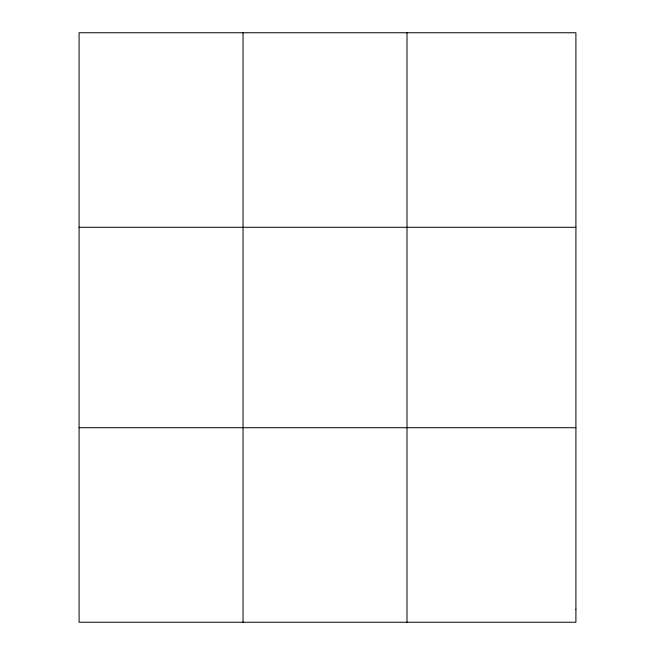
<?xml version="1.0" encoding="UTF-8"?>
<svg xmlns="http://www.w3.org/2000/svg" width="655" height="655" viewBox="0 0 655 655"><rect width="100%" height="100%" fill="white"/><g stroke="black" fill="none" stroke-linecap="round" stroke-linejoin="round"><path stroke-width="0.98" d="M243.038 622.25L243.038 32.75M406.992 622.25L406.992 32.75M79.091 227.285L575.909 227.285M79.091 427.715L575.909 427.715M575.909 609.281L575.909 622.25L79.091 622.25L79.091 32.75L575.909 32.75L575.909 609.281"/></g></svg>
